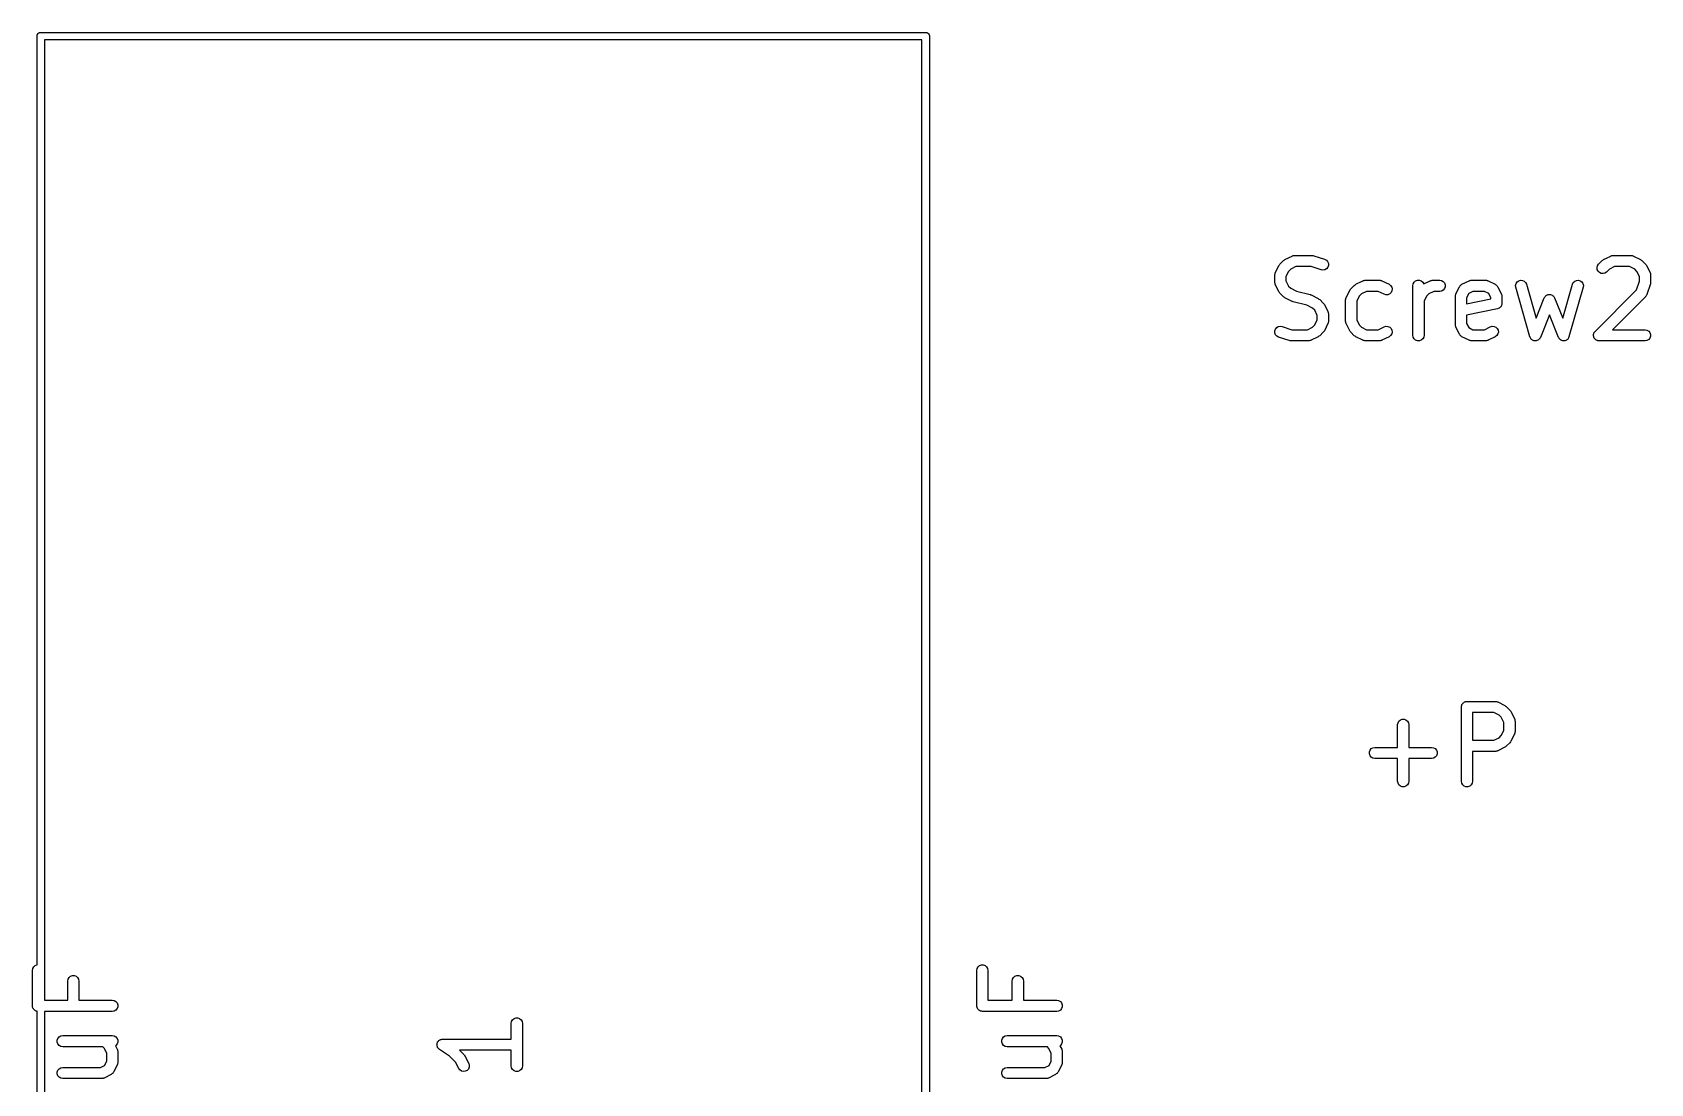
# Model space of a CAD drawing. Extents: x 49 to 243, y -147 to -41.
# Drawn here: x 221.27 to 243.03, y -90.49 to -76.35 of the extents above; entities that cross this region are included whole.
import ezdxf

# ---------------------------------------------------------------- set-up
doc = ezdxf.new("R2010")
doc.units = 0
doc.header["$MEASUREMENT"] = 0
doc.layers.add('BLACK', color=7, linetype='CONTINUOUS')

msp = doc.modelspace()

# ---------------------------------------------------------------- linework, layer by layer
at = {"layer": 'BLACK', "linetype": 'CONTINUOUS'}
for p, q in [((221.332, -76.3806), (221.335, -76.3768)), ((221.332, -76.385), (221.332, -76.3806)), ((221.335, -76.3768), (221.336, -76.3726)), ((221.336, -76.3726), (221.339, -76.3692)), ((221.339, -76.3692), (221.341, -76.3654)), ((221.341, -76.3654), (221.345, -76.3625)), ((221.345, -76.3625), (221.347, -76.3591)), ((221.347, -76.3591), (221.351, -76.3569)), ((221.351, -76.3569), (221.355, -76.354)), ((221.355, -76.354), (221.359, -76.3525)), ((221.359, -76.3525), (221.363, -76.3503)), ((221.363, -76.3503), (221.367, -76.3495)), ((221.367, -76.3495), (221.371, -76.348)), ((221.371, -76.348), (233.289, -76.348)), ((233.289, -76.348), (233.293, -76.3495)), ((233.293, -76.3495), (233.297, -76.3503)), ((233.297, -76.3503), (233.301, -76.3525)), ((233.301, -76.3525), (233.305, -76.354)), ((233.305, -76.354), (233.309, -76.3569)), ((233.309, -76.3569), (233.313, -76.3591)), ((233.313, -76.3591), (233.315, -76.3625)), ((233.315, -76.3625), (233.319, -76.3654)), ((233.319, -76.3654), (233.321, -76.3692)), ((233.321, -76.3692), (233.324, -76.3726)), ((233.324, -76.3726), (233.325, -76.3768)), ((233.325, -76.3768), (233.328, -76.3806)), ((233.328, -76.3806), (233.328, -76.385)), ((221.33, -76.3892), (221.332, -76.385)), ((221.33, -88.8956), (221.33, -76.3892)), ((221.43, -76.448), (221.43, -89.3706)), ((233.23, -76.448), (221.43, -76.448)), ((233.23, -105.348), (233.23, -76.448)), ((233.328, -76.385), (233.33, -76.3892)), ((233.33, -76.3892), (233.33, -105.407)), ((238.044, -79.4666), (238.092, -79.419)), ((238.092, -79.419), (238.102, -79.4121)), ((238.102, -79.4121), (238.111, -79.4049)), ((238.111, -79.4049), (238.207, -79.3573)), ((238.207, -79.3573), (238.211, -79.3561)), ((238.211, -79.3561), (238.214, -79.3539)), ((238.214, -79.3539), (238.223, -79.3524)), ((238.223, -79.3524), (238.232, -79.3499)), ((238.232, -79.3499), (238.236, -79.3501)), ((238.236, -79.3501), (238.24, -79.3494)), ((238.24, -79.3494), (238.478, -79.3494)), ((238.478, -79.3494), (238.49, -79.3515)), ((238.49, -79.3515), (238.502, -79.3532)), ((238.502, -79.3532), (238.645, -79.4008)), ((238.645, -79.4008), (238.668, -79.4133)), ((238.668, -79.4133), (238.685, -79.4327)), ((242.33, -79.4666), (242.378, -79.419)), ((242.378, -79.419), (242.387, -79.4121)), ((242.387, -79.4121), (242.397, -79.4049)), ((242.397, -79.4049), (242.492, -79.3573)), ((242.492, -79.3573), (242.496, -79.3561)), ((242.496, -79.3561), (242.5, -79.3539)), ((242.5, -79.3539), (242.509, -79.3524)), ((242.509, -79.3524), (242.517, -79.3499)), ((242.517, -79.3499), (242.522, -79.3501)), ((242.522, -79.3501), (242.526, -79.3494)), ((242.526, -79.3494), (242.764, -79.3494)), ((242.764, -79.3494), (242.768, -79.3501)), ((242.768, -79.3501), (242.772, -79.3499)), ((242.772, -79.3499), (242.781, -79.3524)), ((242.781, -79.3524), (242.79, -79.3539)), ((242.79, -79.3539), (242.793, -79.3561)), ((242.793, -79.3561), (242.797, -79.3573)), ((242.797, -79.3573), (242.893, -79.4049)), ((242.893, -79.4049), (242.902, -79.4121)), ((242.902, -79.4121), (242.912, -79.419)), ((242.912, -79.419), (242.96, -79.4666)), ((237.975, -79.6063), (237.978, -79.5979)), ((237.975, -79.6106), (237.975, -79.6063)), ((237.975, -79.6149), (237.975, -79.6106)), ((237.975, -79.7101), (237.975, -79.6149)), ((237.978, -79.5979), (237.979, -79.5892)), ((237.979, -79.5892), (237.981, -79.5855)), ((237.981, -79.5855), (237.983, -79.5813)), ((237.983, -79.5813), (238.03, -79.4861)), ((238.03, -79.4861), (238.037, -79.4764)), ((238.037, -79.4764), (238.044, -79.4666)), ((238.159, -79.564), (238.125, -79.6326)), ((238.125, -79.6326), (238.125, -79.6924)), ((238.189, -79.5336), (238.159, -79.564)), ((238.258, -79.4994), (238.189, -79.5336)), ((238.466, -79.4994), (238.258, -79.4994)), ((238.597, -79.5432), (238.466, -79.4994)), ((238.623, -79.547), (238.597, -79.5432)), ((238.649, -79.5417), (238.623, -79.547)), ((238.671, -79.5281), (238.649, -79.5417)), ((238.687, -79.5077), (238.671, -79.5281)), ((238.685, -79.4327), (238.695, -79.457)), ((238.695, -79.483), (238.687, -79.5077)), ((238.695, -79.457), (238.695, -79.483)), ((242.308, -79.5131), (242.315, -79.4879)), ((242.311, -79.539), (242.308, -79.5131)), ((242.322, -79.5626), (242.311, -79.539)), ((242.315, -79.4879), (242.33, -79.4666)), ((242.34, -79.5811), (242.322, -79.5626)), ((242.364, -79.5921), (242.34, -79.5811)), ((242.389, -79.5943), (242.364, -79.5921)), ((242.415, -79.5876), (242.389, -79.5943)), ((242.436, -79.5727), (242.415, -79.5876)), ((242.475, -79.5336), (242.436, -79.5727)), ((242.544, -79.4994), (242.475, -79.5336)), ((242.746, -79.4994), (242.544, -79.4994)), ((242.815, -79.5336), (242.746, -79.4994)), ((242.845, -79.564), (242.815, -79.5336)), ((242.879, -79.6326), (242.845, -79.564)), ((242.879, -79.6979), (242.879, -79.6326)), ((242.96, -79.4666), (242.967, -79.4764)), ((242.967, -79.4764), (242.974, -79.4861)), ((242.974, -79.4861), (243.021, -79.5813)), ((243.021, -79.5813), (243.023, -79.5855)), ((243.023, -79.5855), (243.025, -79.5892)), ((243.025, -79.5892), (243.026, -79.5979)), ((243.026, -79.5979), (243.029, -79.6063)), ((243.029, -79.6063), (243.029, -79.6106)), ((243.029, -79.6106), (243.029, -79.6149)), ((243.029, -79.6149), (243.029, -79.7101)), ((237.975, -79.7144), (237.975, -79.7101)), ((237.975, -79.7187), (237.975, -79.7144)), ((237.978, -79.7271), (237.975, -79.7187)), ((237.979, -79.7357), (237.978, -79.7271)), ((237.981, -79.7395), (237.979, -79.7357)), ((237.983, -79.7436), (237.981, -79.7395)), ((238.03, -79.8389), (237.983, -79.7436)), ((238.037, -79.8485), (238.03, -79.8389)), ((238.044, -79.8584), (238.037, -79.8485)), ((238.092, -79.906), (238.044, -79.8584)), ((238.125, -79.6924), (238.159, -79.7609)), ((238.159, -79.7609), (238.189, -79.7913)), ((238.189, -79.7913), (238.266, -79.8298)), ((238.266, -79.8298), (238.449, -79.8754)), ((238.935, -79.9146), (238.983, -79.8194)), ((238.983, -79.8194), (238.99, -79.8098)), ((238.99, -79.8098), (238.997, -79.7999)), ((238.997, -79.7999), (239.044, -79.7523)), ((239.044, -79.7523), (239.054, -79.7454)), ((239.054, -79.7454), (239.064, -79.7383)), ((239.064, -79.7383), (239.159, -79.6906)), ((239.21, -79.8327), (239.142, -79.867)), ((239.159, -79.6906), (239.163, -79.6894)), ((239.163, -79.6894), (239.167, -79.6872)), ((239.167, -79.6872), (239.175, -79.6857)), ((239.175, -79.6857), (239.184, -79.6832)), ((239.184, -79.6832), (239.188, -79.6835)), ((239.188, -79.6835), (239.192, -79.6827)), ((239.192, -79.6827), (239.383, -79.6827)), ((239.365, -79.8327), (239.21, -79.8327)), ((239.445, -79.8724), (239.365, -79.8327)), ((239.383, -79.6827), (239.387, -79.6835)), ((239.387, -79.6835), (239.392, -79.6832)), ((239.392, -79.6832), (239.4, -79.6857)), ((239.4, -79.6857), (239.409, -79.6872)), ((239.409, -79.6872), (239.412, -79.6894)), ((239.412, -79.6894), (239.416, -79.6906)), ((239.416, -79.6906), (239.512, -79.7383)), ((239.512, -79.7383), (239.533, -79.7538)), ((239.538, -79.85), (239.52, -79.8679)), ((239.533, -79.7538), (239.547, -79.7755)), ((239.55, -79.8267), (239.538, -79.85)), ((239.547, -79.7755), (239.553, -79.8008)), ((239.553, -79.8008), (239.55, -79.8267)), ((239.832, -79.7577), (239.836, -79.7321)), ((239.832, -80.4244), (239.832, -79.7577)), ((239.836, -79.7321), (239.849, -79.7095)), ((239.849, -79.7095), (239.869, -79.6928)), ((239.869, -79.6928), (239.894, -79.6839)), ((239.894, -79.6839), (239.92, -79.6839)), ((239.92, -79.6839), (239.944, -79.6928)), ((239.944, -79.6928), (239.964, -79.7095)), ((239.964, -79.7095), (239.977, -79.7321)), ((239.977, -79.7321), (239.978, -79.7337)), ((239.978, -79.7337), (240.064, -79.6906)), ((240.115, -79.8327), (240.046, -79.867)), ((240.064, -79.6906), (240.068, -79.6894)), ((240.068, -79.6894), (240.072, -79.6872)), ((240.072, -79.6872), (240.08, -79.6857)), ((240.08, -79.6857), (240.089, -79.6832)), ((240.089, -79.6832), (240.093, -79.6835)), ((240.093, -79.6835), (240.097, -79.6827)), ((240.097, -79.6827), (240.192, -79.6827)), ((240.192, -79.8327), (240.115, -79.8327)), ((240.192, -79.6827), (240.218, -79.6872)), ((240.218, -79.8282), (240.192, -79.8327)), ((240.218, -79.6872), (240.241, -79.7003)), ((240.241, -79.8152), (240.218, -79.8282)), ((240.241, -79.7003), (240.257, -79.7202)), ((240.257, -79.7952), (240.241, -79.8152)), ((240.257, -79.7202), (240.266, -79.7447)), ((240.266, -79.7707), (240.257, -79.7952)), ((240.266, -79.7447), (240.266, -79.7707)), ((240.411, -79.867), (240.459, -79.7718)), ((240.459, -79.7718), (240.465, -79.763)), ((240.465, -79.763), (240.471, -79.7538)), ((240.471, -79.7538), (240.473, -79.7525)), ((240.473, -79.7525), (240.474, -79.7509)), ((240.474, -79.7509), (240.483, -79.7448)), ((240.483, -79.7448), (240.492, -79.7383)), ((240.492, -79.7383), (240.588, -79.6906)), ((240.582, -79.8612), (240.553, -79.9183)), ((240.639, -79.8327), (240.582, -79.8612)), ((240.588, -79.6906), (240.592, -79.6894)), ((240.592, -79.6894), (240.595, -79.6872)), ((240.595, -79.6872), (240.604, -79.6857)), ((240.604, -79.6857), (240.612, -79.6832)), ((240.612, -79.6832), (240.617, -79.6835)), ((240.617, -79.6835), (240.621, -79.6827)), ((240.621, -79.6827), (240.812, -79.6827)), ((240.794, -79.8327), (240.639, -79.8327)), ((240.851, -79.8612), (240.794, -79.8327)), ((240.812, -79.6827), (240.816, -79.6835)), ((240.816, -79.6835), (240.82, -79.6832)), ((240.82, -79.6832), (240.829, -79.6857)), ((240.829, -79.6857), (240.837, -79.6872)), ((240.837, -79.6872), (240.841, -79.6894)), ((240.841, -79.6894), (240.845, -79.6906)), ((240.845, -79.6906), (240.94, -79.7383)), ((240.879, -79.9183), (240.851, -79.8612)), ((240.94, -79.7383), (240.949, -79.7448)), ((240.949, -79.7448), (240.958, -79.7509)), ((240.958, -79.7509), (240.96, -79.7525)), ((240.96, -79.7525), (240.961, -79.7538)), ((240.961, -79.7538), (240.967, -79.763)), ((240.967, -79.763), (240.974, -79.7718)), ((240.974, -79.7718), (241.021, -79.867)), ((241.213, -79.7524), (241.219, -79.7271)), ((241.216, -79.7783), (241.213, -79.7524)), ((241.406, -80.445), (241.216, -79.7783)), ((241.219, -79.7271), (241.234, -79.7056)), ((241.234, -79.7056), (241.255, -79.6903)), ((241.255, -79.6903), (241.28, -79.6831)), ((241.28, -79.6831), (241.306, -79.685)), ((241.306, -79.685), (241.33, -79.6956)), ((241.33, -79.6956), (241.348, -79.7137)), ((241.348, -79.7137), (241.36, -79.7371)), ((241.36, -79.7371), (241.49, -80.1928)), ((241.847, -80.1928), (241.978, -79.7371)), ((242.122, -79.7783), (241.931, -80.445)), ((241.978, -79.7371), (241.989, -79.7137)), ((241.989, -79.7137), (242.008, -79.6956)), ((242.008, -79.6956), (242.031, -79.685)), ((242.031, -79.685), (242.057, -79.6831)), ((242.057, -79.6831), (242.082, -79.6903)), ((242.082, -79.6903), (242.104, -79.7056)), ((242.104, -79.7056), (242.118, -79.7271)), ((242.118, -79.7271), (242.124, -79.7524)), ((242.124, -79.7524), (242.122, -79.7783)), ((242.282, -80.3713), (242.841, -79.8124)), ((242.841, -79.8124), (242.879, -79.6979)), ((243.026, -79.7338), (242.978, -79.8767)), ((243.027, -79.7219), (243.026, -79.7338)), ((243.029, -79.7101), (243.027, -79.7219)), ((238.102, -79.9129), (238.092, -79.906)), ((238.111, -79.92), (238.102, -79.9129)), ((238.207, -79.9677), (238.111, -79.92)), ((238.214, -79.97), (238.207, -79.9677)), ((238.222, -79.9733), (238.214, -79.97)), ((238.404, -80.019), (238.222, -79.9733)), ((238.481, -80.0574), (238.404, -80.019)), ((238.449, -79.8754), (238.456, -79.8788)), ((238.456, -79.8788), (238.464, -79.8811)), ((238.464, -79.8811), (238.559, -79.9287)), ((238.512, -80.0879), (238.481, -80.0574)), ((238.559, -79.9287), (238.569, -79.9359)), ((238.569, -79.9359), (238.579, -79.9428)), ((238.579, -79.9428), (238.626, -79.9904)), ((238.626, -79.9904), (238.633, -80.0002)), ((238.633, -80.0002), (238.641, -80.0099)), ((238.641, -80.0099), (238.688, -80.1051)), ((238.927, -79.9396), (238.93, -79.9312)), ((238.928, -79.9439), (238.927, -79.9396)), ((238.927, -79.9482), (238.928, -79.9439)), ((238.927, -80.2339), (238.927, -79.9482)), ((238.93, -79.9312), (238.932, -79.9225)), ((238.932, -79.9225), (238.934, -79.9188)), ((238.934, -79.9188), (238.935, -79.9146)), ((239.111, -79.8974), (239.077, -79.9659)), ((239.077, -79.9659), (239.077, -80.2162)), ((239.142, -79.867), (239.111, -79.8974)), ((239.47, -79.8798), (239.445, -79.8724)), ((239.496, -79.8783), (239.47, -79.8798)), ((239.52, -79.8679), (239.496, -79.8783)), ((240.016, -79.8974), (239.982, -79.9659)), ((239.982, -79.9659), (239.982, -80.4244)), ((240.046, -79.867), (240.016, -79.8974)), ((240.403, -79.9006), (240.404, -79.8963)), ((240.403, -80.2815), (240.403, -79.9006)), ((240.404, -79.892), (240.406, -79.8836)), ((240.404, -79.8963), (240.404, -79.892)), ((240.406, -79.8836), (240.408, -79.8749)), ((240.408, -79.8749), (240.41, -79.8712)), ((240.41, -79.8712), (240.411, -79.867)), ((240.553, -79.9183), (240.553, -79.9996)), ((240.553, -79.9996), (240.879, -79.9343)), ((240.969, -80.0694), (240.553, -80.1525)), ((240.879, -79.9343), (240.879, -79.9183)), ((240.98, -80.0649), (240.969, -80.0694)), ((240.992, -80.0608), (240.98, -80.0649)), ((240.993, -80.0602), (240.992, -80.0608)), ((241.003, -80.0518), (240.993, -80.0599)), ((240.993, -80.0599), (240.993, -80.0602)), ((241.012, -80.044), (241.003, -80.0518)), ((241.013, -80.0427), (241.012, -80.0433)), ((241.012, -80.0433), (241.012, -80.044)), ((241.019, -80.032), (241.013, -80.0427)), ((241.025, -80.0215), (241.019, -80.032)), ((241.021, -79.867), (241.023, -79.8712)), ((241.023, -79.8712), (241.025, -79.8749)), ((241.025, -79.8749), (241.026, -79.8836)), ((241.027, -80.0078), (241.025, -80.0198)), ((241.025, -80.0198), (241.025, -80.0206)), ((241.025, -80.0206), (241.025, -80.0215)), ((241.026, -79.8836), (241.029, -79.892)), ((241.029, -79.9958), (241.027, -80.0078)), ((241.029, -79.892), (241.029, -79.8963)), ((241.029, -79.8963), (241.029, -79.9006)), ((241.029, -79.9006), (241.029, -79.9958)), ((241.49, -80.1928), (241.599, -79.9203)), ((241.599, -79.9203), (241.605, -79.9112)), ((241.605, -79.9112), (241.61, -79.9018)), ((241.61, -79.9018), (241.612, -79.9002)), ((241.612, -79.9002), (241.613, -79.8982)), ((241.613, -79.8982), (241.621, -79.8916)), ((241.621, -79.8916), (241.629, -79.8844)), ((241.629, -79.8844), (241.631, -79.8836)), ((241.631, -79.8836), (241.633, -79.8821)), ((241.633, -79.8821), (241.643, -79.8788)), ((241.643, -79.8788), (241.653, -79.8748)), ((241.653, -79.8748), (241.656, -79.8747)), ((241.656, -79.8747), (241.658, -79.874)), ((241.658, -79.874), (241.669, -79.8743)), ((241.669, -79.8743), (241.679, -79.874)), ((241.679, -79.874), (241.682, -79.8747)), ((241.682, -79.8747), (241.684, -79.8748)), ((241.684, -79.8748), (241.694, -79.8788)), ((241.694, -79.8788), (241.704, -79.8821)), ((241.704, -79.8821), (241.706, -79.8836)), ((241.706, -79.8836), (241.708, -79.8844)), ((241.708, -79.8844), (241.716, -79.8916)), ((241.716, -79.8916), (241.725, -79.8982)), ((241.725, -79.8982), (241.726, -79.9002)), ((241.726, -79.9002), (241.728, -79.9018)), ((241.728, -79.9018), (241.733, -79.9112)), ((241.733, -79.9112), (241.738, -79.9203)), ((241.738, -79.9203), (241.847, -80.1928)), ((242.96, -79.906), (242.516, -80.3494)), ((242.962, -79.9024), (242.96, -79.906)), ((242.966, -79.8996), (242.962, -79.9024)), ((242.97, -79.8918), (242.966, -79.8996)), ((242.975, -79.8846), (242.97, -79.8918)), ((242.976, -79.8805), (242.975, -79.8846)), ((242.978, -79.8767), (242.976, -79.8805)), ((238.481, -80.3151), (238.512, -80.2847)), ((238.546, -80.1564), (238.512, -80.0879)), ((238.512, -80.2847), (238.546, -80.2162)), ((238.546, -80.2162), (238.546, -80.1564)), ((238.688, -80.2674), (238.641, -80.3627)), ((238.688, -80.1051), (238.689, -80.1093)), ((238.689, -80.2633), (238.688, -80.2674)), ((238.689, -80.1093), (238.692, -80.113)), ((238.692, -80.2596), (238.689, -80.2633)), ((238.692, -80.113), (238.693, -80.1217)), ((238.693, -80.2509), (238.692, -80.2596)), ((238.693, -80.1217), (238.696, -80.1301)), ((238.696, -80.2425), (238.693, -80.2509)), ((238.696, -80.1301), (238.695, -80.1344)), ((238.695, -80.1344), (238.696, -80.1387)), ((238.696, -80.2339), (238.695, -80.2382)), ((238.695, -80.2382), (238.696, -80.2425)), ((238.696, -80.1387), (238.696, -80.2339)), ((238.928, -80.2382), (238.927, -80.2339)), ((238.927, -80.2425), (238.928, -80.2382)), ((238.93, -80.2509), (238.927, -80.2425)), ((238.932, -80.2596), (238.93, -80.2509)), ((238.934, -80.2633), (238.932, -80.2596)), ((238.935, -80.2674), (238.934, -80.2633)), ((238.983, -80.3627), (238.935, -80.2674)), ((239.077, -80.2162), (239.111, -80.2847)), ((239.111, -80.2847), (239.142, -80.3151)), ((240.404, -80.2858), (240.403, -80.2815)), ((240.404, -80.2901), (240.404, -80.2858)), ((240.406, -80.2985), (240.404, -80.2901)), ((240.408, -80.3072), (240.406, -80.2985)), ((240.553, -80.1525), (240.553, -80.2638)), ((240.553, -80.2638), (240.582, -80.3209)), ((241.669, -80.1501), (241.548, -80.4522)), ((241.79, -80.4522), (241.669, -80.1501)), ((237.975, -80.3658), (237.984, -80.341)), ((237.976, -80.3918), (237.975, -80.3658)), ((237.986, -80.416), (237.976, -80.3918)), ((237.984, -80.341), (238, -80.3206)), ((238.003, -80.4355), (237.986, -80.416)), ((238, -80.3206), (238.022, -80.307)), ((238.026, -80.4479), (238.003, -80.4355)), ((238.022, -80.307), (238.048, -80.3018)), ((238.169, -80.4955), (238.026, -80.4479)), ((238.048, -80.3018), (238.073, -80.3056)), ((238.073, -80.3056), (238.205, -80.3494)), ((238.181, -80.4973), (238.169, -80.4955)), ((238.192, -80.4994), (238.181, -80.4973)), ((238.431, -80.4994), (238.192, -80.4994)), ((238.205, -80.3494), (238.413, -80.3494)), ((238.413, -80.3494), (238.481, -80.3151)), ((238.435, -80.4986), (238.431, -80.4994)), ((238.439, -80.4989), (238.435, -80.4986)), ((238.448, -80.4964), (238.439, -80.4989)), ((238.456, -80.4949), (238.448, -80.4964)), ((238.46, -80.4927), (238.456, -80.4949)), ((238.464, -80.4915), (238.46, -80.4927)), ((238.559, -80.4438), (238.464, -80.4915)), ((238.569, -80.4367), (238.559, -80.4438)), ((238.579, -80.4298), (238.569, -80.4367)), ((238.626, -80.3822), (238.579, -80.4298)), ((238.633, -80.3723), (238.626, -80.3822)), ((238.641, -80.3627), (238.633, -80.3723)), ((238.99, -80.3723), (238.983, -80.3627)), ((238.997, -80.3822), (238.99, -80.3723)), ((239.044, -80.4298), (238.997, -80.3822)), ((239.054, -80.4367), (239.044, -80.4298)), ((239.064, -80.4438), (239.054, -80.4367)), ((239.159, -80.4915), (239.064, -80.4438)), ((239.142, -80.3151), (239.21, -80.3494)), ((239.163, -80.4927), (239.159, -80.4915)), ((239.167, -80.4949), (239.163, -80.4927)), ((239.175, -80.4964), (239.167, -80.4949)), ((239.184, -80.4989), (239.175, -80.4964)), ((239.188, -80.4986), (239.184, -80.4989)), ((239.192, -80.4994), (239.188, -80.4986)), ((239.383, -80.4994), (239.192, -80.4994)), ((239.21, -80.3494), (239.365, -80.3494)), ((239.365, -80.3494), (239.445, -80.3097)), ((239.387, -80.4986), (239.383, -80.4994)), ((239.392, -80.4989), (239.387, -80.4986)), ((239.4, -80.4964), (239.392, -80.4989)), ((239.409, -80.4949), (239.4, -80.4964)), ((239.412, -80.4927), (239.409, -80.4949)), ((239.416, -80.4915), (239.412, -80.4927)), ((239.512, -80.4438), (239.416, -80.4915)), ((239.445, -80.3097), (239.47, -80.3023)), ((239.47, -80.3023), (239.496, -80.3038)), ((239.496, -80.3038), (239.52, -80.3142)), ((239.533, -80.4283), (239.512, -80.4438)), ((239.52, -80.3142), (239.538, -80.3321)), ((239.547, -80.4066), (239.533, -80.4283)), ((239.538, -80.3321), (239.55, -80.3554)), ((239.553, -80.3813), (239.547, -80.4066)), ((239.55, -80.3554), (239.553, -80.3813)), ((239.836, -80.45), (239.832, -80.4244)), ((239.849, -80.4726), (239.836, -80.45)), ((239.869, -80.4893), (239.849, -80.4726)), ((239.894, -80.4982), (239.869, -80.4893)), ((239.92, -80.4982), (239.894, -80.4982)), ((239.944, -80.4893), (239.92, -80.4982)), ((239.964, -80.4726), (239.944, -80.4893)), ((239.977, -80.45), (239.964, -80.4726)), ((239.982, -80.4244), (239.977, -80.45)), ((240.41, -80.3109), (240.408, -80.3072)), ((240.411, -80.3151), (240.41, -80.3109)), ((240.459, -80.4103), (240.411, -80.3151)), ((240.465, -80.4191), (240.459, -80.4103)), ((240.471, -80.4283), (240.465, -80.4191)), ((240.473, -80.4296), (240.471, -80.4283)), ((240.474, -80.4312), (240.473, -80.4296)), ((240.483, -80.4373), (240.474, -80.4312)), ((240.492, -80.4438), (240.483, -80.4373)), ((240.588, -80.4915), (240.492, -80.4438)), ((240.582, -80.3209), (240.639, -80.3494)), ((240.592, -80.4927), (240.588, -80.4915)), ((240.595, -80.4949), (240.592, -80.4927)), ((240.604, -80.4964), (240.595, -80.4949)), ((240.612, -80.4989), (240.604, -80.4964)), ((240.617, -80.4986), (240.612, -80.4989)), ((240.621, -80.4994), (240.617, -80.4986)), ((240.812, -80.4994), (240.621, -80.4994)), ((240.639, -80.3494), (240.794, -80.3494)), ((240.794, -80.3494), (240.873, -80.3097)), ((240.816, -80.4986), (240.812, -80.4994)), ((240.82, -80.4989), (240.816, -80.4986)), ((240.829, -80.4964), (240.82, -80.4989)), ((240.837, -80.4949), (240.829, -80.4964)), ((240.841, -80.4927), (240.837, -80.4949)), ((240.845, -80.4915), (240.841, -80.4927)), ((240.94, -80.4438), (240.845, -80.4915)), ((240.873, -80.3097), (240.898, -80.3023)), ((240.898, -80.3023), (240.924, -80.3038)), ((240.924, -80.3038), (240.948, -80.3142)), ((240.961, -80.4283), (240.94, -80.4438)), ((240.948, -80.3142), (240.967, -80.3321)), ((240.976, -80.4066), (240.961, -80.4283)), ((240.967, -80.3321), (240.979, -80.3554)), ((240.982, -80.3813), (240.976, -80.4066)), ((240.979, -80.3554), (240.982, -80.3813)), ((241.407, -80.4463), (241.406, -80.445)), ((241.407, -80.4478), (241.407, -80.4463)), ((241.412, -80.458), (241.407, -80.4478)), ((241.417, -80.4684), (241.412, -80.458)), ((241.419, -80.4694), (241.417, -80.4684)), ((241.419, -80.4708), (241.419, -80.4694)), ((241.428, -80.4785), (241.419, -80.4708)), ((241.436, -80.4865), (241.428, -80.4785)), ((241.438, -80.4871), (241.436, -80.4865)), ((241.439, -80.4881), (241.438, -80.4871)), ((241.449, -80.4924), (241.439, -80.4881)), ((241.46, -80.4971), (241.449, -80.4924)), ((241.461, -80.4972), (241.46, -80.4971)), ((241.463, -80.4978), (241.461, -80.4972)), ((241.474, -80.4982), (241.463, -80.4978)), ((241.486, -80.499), (241.474, -80.4982)), ((241.487, -80.4986), (241.486, -80.499)), ((241.489, -80.4986), (241.487, -80.4986)), ((241.5, -80.495), (241.489, -80.4986)), ((241.511, -80.4918), (241.5, -80.495)), ((241.512, -80.4909), (241.511, -80.4918)), ((241.514, -80.4905), (241.512, -80.4909)), ((241.523, -80.4833), (241.514, -80.4905)), ((241.532, -80.4765), (241.523, -80.4833)), ((241.533, -80.4753), (241.532, -80.4765)), ((241.534, -80.4744), (241.533, -80.4753)), ((241.54, -80.4645), (241.534, -80.4744)), ((241.547, -80.4549), (241.54, -80.4645)), ((241.548, -80.4522), (241.547, -80.4535)), ((241.547, -80.4535), (241.547, -80.4549)), ((241.79, -80.4535), (241.79, -80.4522)), ((241.791, -80.4549), (241.79, -80.4535)), ((241.797, -80.4645), (241.791, -80.4549)), ((241.803, -80.4744), (241.797, -80.4645)), ((241.804, -80.4753), (241.803, -80.4744)), ((241.805, -80.4765), (241.804, -80.4753)), ((241.815, -80.4833), (241.805, -80.4765)), ((241.824, -80.4905), (241.815, -80.4833)), ((241.825, -80.4909), (241.824, -80.4905)), ((241.826, -80.4918), (241.825, -80.4909)), ((241.837, -80.495), (241.826, -80.4918)), ((241.848, -80.4986), (241.837, -80.495)), ((241.85, -80.4986), (241.848, -80.4986)), ((241.851, -80.499), (241.85, -80.4986)), ((241.863, -80.4982), (241.851, -80.499)), ((241.874, -80.4978), (241.863, -80.4982)), ((241.876, -80.4972), (241.874, -80.4978)), ((241.877, -80.4971), (241.876, -80.4972)), ((241.888, -80.4924), (241.877, -80.4971)), ((241.899, -80.4881), (241.888, -80.4924)), ((241.9, -80.4871), (241.899, -80.4881)), ((241.901, -80.4865), (241.9, -80.4871)), ((241.909, -80.4785), (241.901, -80.4865)), ((241.918, -80.4708), (241.909, -80.4785)), ((241.919, -80.4694), (241.918, -80.4708)), ((241.92, -80.4684), (241.919, -80.4694)), ((241.925, -80.458), (241.92, -80.4684)), ((241.93, -80.4478), (241.925, -80.458)), ((241.931, -80.4463), (241.93, -80.4478)), ((241.931, -80.445), (241.931, -80.4463)), ((242.261, -80.4114), (242.265, -80.4021)), ((242.261, -80.4147), (242.261, -80.4114)), ((242.261, -80.4178), (242.261, -80.4147)), ((242.261, -80.4276), (242.261, -80.4178)), ((242.261, -80.4374), (242.261, -80.4276)), ((242.263, -80.4405), (242.261, -80.4374)), ((242.263, -80.4438), (242.263, -80.4405)), ((242.267, -80.4527), (242.263, -80.4438)), ((242.265, -80.4021), (242.267, -80.3927)), ((242.267, -80.3927), (242.269, -80.39)), ((242.27, -80.4619), (242.267, -80.4527)), ((242.269, -80.39), (242.27, -80.3869)), ((242.27, -80.3869), (242.277, -80.3794)), ((242.273, -80.4644), (242.27, -80.4619)), ((242.274, -80.4674), (242.273, -80.4644)), ((242.281, -80.4743), (242.274, -80.4674)), ((242.277, -80.3794), (242.282, -80.3713)), ((242.287, -80.4818), (242.281, -80.4743)), ((242.29, -80.4835), (242.287, -80.4818)), ((242.292, -80.4858), (242.29, -80.4835)), ((242.301, -80.49), (242.292, -80.4858)), ((242.31, -80.4949), (242.301, -80.49)), ((242.313, -80.4954), (242.31, -80.4949)), ((242.316, -80.4968), (242.313, -80.4954)), ((242.326, -80.4977), (242.316, -80.4968)), ((242.335, -80.4994), (242.326, -80.4977)), ((242.954, -80.4994), (242.335, -80.4994)), ((242.516, -80.3494), (242.954, -80.3494)), ((242.954, -80.3494), (242.98, -80.3539)), ((242.98, -80.4949), (242.954, -80.4994)), ((242.98, -80.3539), (243.003, -80.3669)), ((243.003, -80.4818), (242.98, -80.4949)), ((243.003, -80.3669), (243.019, -80.3869)), ((243.019, -80.4619), (243.003, -80.4818)), ((243.019, -80.3869), (243.028, -80.4114)), ((243.028, -80.4374), (243.019, -80.4619)), ((243.028, -80.4114), (243.028, -80.4374)), ((240.484, -85.4244), (240.485, -85.4179)), ((240.484, -86.4244), (240.484, -85.4244)), ((240.485, -85.4114), (240.488, -85.4052)), ((240.485, -85.4179), (240.485, -85.4114)), ((240.488, -85.4052), (240.489, -85.3987)), ((240.489, -85.3987), (240.492, -85.393)), ((240.492, -85.393), (240.494, -85.3869)), ((240.494, -85.3869), (240.498, -85.3819)), ((240.498, -85.3819), (240.502, -85.3762)), ((240.502, -85.3762), (240.507, -85.372)), ((240.507, -85.372), (240.511, -85.3669)), ((240.511, -85.3669), (240.517, -85.3636)), ((240.517, -85.3636), (240.522, -85.3594)), ((240.522, -85.3594), (240.528, -85.3572)), ((240.528, -85.3572), (240.533, -85.3539)), ((240.533, -85.3539), (240.54, -85.3528)), ((240.54, -85.3528), (240.546, -85.3505)), ((240.546, -85.3505), (240.553, -85.3505)), ((240.553, -85.3505), (240.559, -85.3494)), ((240.559, -85.3494), (240.94, -85.3494)), ((240.634, -85.4994), (240.634, -85.8732)), ((240.922, -85.4994), (240.634, -85.4994)), ((240.991, -85.5336), (240.922, -85.4994)), ((240.94, -85.3494), (240.944, -85.3501)), ((240.944, -85.3501), (240.949, -85.3499)), ((240.949, -85.3499), (240.957, -85.3524)), ((240.957, -85.3524), (240.966, -85.3539)), ((240.966, -85.3539), (240.969, -85.3561)), ((240.969, -85.3561), (240.974, -85.3573)), ((240.974, -85.3573), (241.069, -85.4049)), ((241.069, -85.4049), (241.079, -85.4121)), ((241.079, -85.4121), (241.088, -85.419)), ((241.088, -85.419), (241.136, -85.4666)), ((241.136, -85.4666), (241.143, -85.4764)), ((241.143, -85.4764), (241.15, -85.4861)), ((241.15, -85.4861), (241.198, -85.5813)), ((239.627, -85.6625), (239.632, -85.6368)), ((239.627, -85.9684), (239.627, -85.6625)), ((239.632, -85.6368), (239.645, -85.6143)), ((239.645, -85.6143), (239.664, -85.5975)), ((239.664, -85.5975), (239.689, -85.5886)), ((239.689, -85.5886), (239.715, -85.5886)), ((239.715, -85.5886), (239.739, -85.5975)), ((239.739, -85.5975), (239.759, -85.6143)), ((239.759, -85.6143), (239.772, -85.6368)), ((239.772, -85.6368), (239.777, -85.6625)), ((239.777, -85.6625), (239.777, -85.9684)), ((241.021, -85.564), (240.991, -85.5336)), ((241.056, -85.6326), (241.021, -85.564)), ((241.021, -85.8085), (241.056, -85.74)), ((241.056, -85.74), (241.056, -85.6326)), ((241.198, -85.5813), (241.199, -85.5855)), ((241.199, -85.5855), (241.201, -85.5892)), ((241.201, -85.5892), (241.203, -85.5979)), ((241.203, -85.5979), (241.205, -85.6063)), ((241.205, -85.6063), (241.205, -85.6106)), ((241.205, -85.6106), (241.206, -85.6149)), ((241.206, -85.6149), (241.206, -85.7577)), ((240.634, -85.8732), (240.922, -85.8732)), ((240.922, -85.8732), (240.991, -85.8389)), ((240.991, -85.8389), (241.021, -85.8085)), ((241.088, -85.9536), (241.079, -85.9605)), ((241.136, -85.906), (241.088, -85.9536)), ((241.143, -85.8962), (241.136, -85.906)), ((241.15, -85.8865), (241.143, -85.8962)), ((241.198, -85.7913), (241.15, -85.8865)), ((241.199, -85.7871), (241.198, -85.7913)), ((241.201, -85.7834), (241.199, -85.7871)), ((241.203, -85.7747), (241.201, -85.7834)), ((241.205, -85.7663), (241.203, -85.7747)), ((241.206, -85.7577), (241.205, -85.762)), ((241.205, -85.762), (241.205, -85.7663)), ((239.247, -86.0304), (239.256, -86.0059)), ((239.247, -86.0565), (239.247, -86.0304)), ((239.256, -86.0809), (239.247, -86.0565)), ((239.256, -86.0059), (239.273, -85.986)), ((239.273, -86.1009), (239.256, -86.0809)), ((239.273, -85.986), (239.295, -85.973)), ((239.295, -86.1139), (239.273, -86.1009)), ((239.295, -85.973), (239.321, -85.9684)), ((239.321, -86.1184), (239.295, -86.1139)), ((239.321, -85.9684), (239.627, -85.9684)), ((239.627, -86.1184), (239.321, -86.1184)), ((239.627, -86.4244), (239.627, -86.1184)), ((239.777, -85.9684), (240.083, -85.9684)), ((240.083, -86.1184), (239.777, -86.1184)), ((239.777, -86.1184), (239.777, -86.4244)), ((240.083, -85.9684), (240.109, -85.973)), ((240.109, -86.1139), (240.083, -86.1184)), ((240.109, -85.973), (240.131, -85.986)), ((240.131, -86.1009), (240.109, -86.1139)), ((240.131, -85.986), (240.148, -86.0059)), ((240.148, -86.0809), (240.131, -86.1009)), ((240.148, -86.0059), (240.157, -86.0304)), ((240.157, -86.0565), (240.148, -86.0809)), ((240.157, -86.0304), (240.157, -86.0565)), ((240.94, -86.0232), (240.634, -86.0232)), ((240.634, -86.0232), (240.634, -86.4244)), ((240.944, -86.0224), (240.94, -86.0232)), ((240.949, -86.0227), (240.944, -86.0224)), ((240.957, -86.0202), (240.949, -86.0227)), ((240.966, -86.0187), (240.957, -86.0202)), ((240.969, -86.0165), (240.966, -86.0187)), ((240.974, -86.0153), (240.969, -86.0165)), ((241.069, -85.9677), (240.974, -86.0153)), ((241.079, -85.9605), (241.069, -85.9677)), ((239.632, -86.45), (239.627, -86.4244)), ((239.645, -86.4726), (239.632, -86.45)), ((239.664, -86.4893), (239.645, -86.4726)), ((239.689, -86.4982), (239.664, -86.4893)), ((239.715, -86.4982), (239.689, -86.4982)), ((239.739, -86.4893), (239.715, -86.4982)), ((239.759, -86.4726), (239.739, -86.4893)), ((239.772, -86.45), (239.759, -86.4726)), ((239.777, -86.4244), (239.772, -86.45)), ((240.489, -86.45), (240.484, -86.4244)), ((240.502, -86.4726), (240.489, -86.45)), ((240.522, -86.4893), (240.502, -86.4726)), ((240.546, -86.4982), (240.522, -86.4893)), ((240.572, -86.4982), (240.546, -86.4982)), ((240.597, -86.4893), (240.572, -86.4982)), ((240.617, -86.4726), (240.597, -86.4893)), ((240.63, -86.45), (240.617, -86.4726)), ((240.634, -86.4244), (240.63, -86.45)), ((221.267, -88.9694), (221.272, -88.9438)), ((221.267, -89.4456), (221.267, -88.9694)), ((221.272, -88.9438), (221.285, -88.9212)), ((221.285, -88.9212), (221.305, -88.9045)), ((221.305, -88.9045), (221.329, -88.8956)), ((221.329, -88.8956), (221.33, -88.8956)), ((233.967, -88.9694), (233.972, -88.9438)), ((233.967, -89.4456), (233.967, -88.9694)), ((233.972, -88.9438), (233.985, -88.9212)), ((233.985, -88.9212), (234.005, -88.9045)), ((234.005, -88.9045), (234.029, -88.8956)), ((234.029, -88.8956), (234.055, -88.8956)), ((234.055, -88.8956), (234.08, -88.9045)), ((234.08, -88.9045), (234.1, -88.9212)), ((234.1, -88.9212), (234.113, -88.9438)), ((234.113, -88.9438), (234.117, -88.9694)), ((234.117, -88.9694), (234.117, -89.3706)), ((221.744, -89.1123), (221.748, -89.0866)), ((221.744, -89.3706), (221.744, -89.1123)), ((221.748, -89.0866), (221.761, -89.0641)), ((221.761, -89.0641), (221.781, -89.0473)), ((221.781, -89.0473), (221.806, -89.0384)), ((221.806, -89.0384), (221.832, -89.0384)), ((221.832, -89.0384), (221.856, -89.0473)), ((221.856, -89.0473), (221.876, -89.0641)), ((221.876, -89.0641), (221.889, -89.0866)), ((221.889, -89.0866), (221.894, -89.1123)), ((221.894, -89.1123), (221.894, -89.3706)), ((234.444, -89.1123), (234.448, -89.0866)), ((234.444, -89.3706), (234.444, -89.1123)), ((234.448, -89.0866), (234.461, -89.0641)), ((234.461, -89.0641), (234.481, -89.0473)), ((234.481, -89.0473), (234.506, -89.0384)), ((234.506, -89.0384), (234.532, -89.0384)), ((234.532, -89.0384), (234.556, -89.0473)), ((234.556, -89.0473), (234.576, -89.0641)), ((234.576, -89.0641), (234.589, -89.0866)), ((234.589, -89.0866), (234.594, -89.1123)), ((234.594, -89.1123), (234.594, -89.3706)), ((221.43, -89.3706), (221.744, -89.3706)), ((221.894, -89.3706), (222.342, -89.3706)), ((222.342, -89.3706), (222.368, -89.3751)), ((222.368, -89.3751), (222.391, -89.3882)), ((222.391, -89.3882), (222.407, -89.4081)), ((222.407, -89.4081), (222.416, -89.4326)), ((222.416, -89.4326), (222.416, -89.4586)), ((234.117, -89.3706), (234.444, -89.3706)), ((234.594, -89.3706), (235.042, -89.3706)), ((235.042, -89.3706), (235.068, -89.3751)), ((235.068, -89.3751), (235.091, -89.3882)), ((235.091, -89.3882), (235.107, -89.4081)), ((235.107, -89.4081), (235.116, -89.4326)), ((235.116, -89.4326), (235.116, -89.4586)), ((221.269, -89.4521), (221.267, -89.4456)), ((221.269, -89.4586), (221.269, -89.4521)), ((221.271, -89.4648), (221.269, -89.4586)), ((221.272, -89.4713), (221.271, -89.4648)), ((221.275, -89.477), (221.272, -89.4713)), ((221.277, -89.4831), (221.275, -89.477)), ((221.282, -89.4881), (221.277, -89.4831)), ((221.285, -89.4938), (221.282, -89.4881)), ((221.29, -89.498), (221.285, -89.4938)), ((221.294, -89.5031), (221.29, -89.498)), ((221.3, -89.5064), (221.294, -89.5031)), ((221.305, -89.5106), (221.3, -89.5064)), ((221.311, -89.5128), (221.305, -89.5106)), ((221.317, -89.5161), (221.311, -89.5128)), ((221.323, -89.5172), (221.317, -89.5161)), ((221.329, -89.5195), (221.323, -89.5172)), ((221.33, -89.5195), (221.329, -89.5195)), ((221.33, -90.8311), (221.33, -89.5195)), ((222.342, -89.5206), (221.43, -89.5206)), ((221.43, -89.5206), (221.43, -90.7465)), ((222.368, -89.5161), (222.342, -89.5206)), ((222.391, -89.5031), (222.368, -89.5161)), ((222.407, -89.4831), (222.391, -89.5031)), ((222.416, -89.4586), (222.407, -89.4831)), ((227.707, -89.6837), (227.712, -89.6581)), ((227.712, -89.6581), (227.725, -89.6355)), ((227.725, -89.6355), (227.745, -89.6188)), ((227.745, -89.6188), (227.769, -89.6099)), ((227.769, -89.6099), (227.795, -89.6099)), ((227.795, -89.6099), (227.82, -89.6188)), ((227.82, -89.6188), (227.84, -89.6355)), ((227.84, -89.6355), (227.853, -89.6581)), ((227.853, -89.6581), (227.857, -89.6837)), ((233.969, -89.4521), (233.967, -89.4456)), ((233.969, -89.4586), (233.969, -89.4521)), ((233.971, -89.4648), (233.969, -89.4586)), ((233.972, -89.4713), (233.971, -89.4648)), ((233.975, -89.477), (233.972, -89.4713)), ((233.977, -89.4831), (233.975, -89.477)), ((233.982, -89.4881), (233.977, -89.4831)), ((233.985, -89.4938), (233.982, -89.4881)), ((233.99, -89.498), (233.985, -89.4938)), ((233.994, -89.5031), (233.99, -89.498)), ((234, -89.5064), (233.994, -89.5031)), ((234.005, -89.5106), (234, -89.5064)), ((234.011, -89.5128), (234.005, -89.5106)), ((234.017, -89.5161), (234.011, -89.5128)), ((234.023, -89.5172), (234.017, -89.5161)), ((234.029, -89.5195), (234.023, -89.5172)), ((234.036, -89.5195), (234.029, -89.5195)), ((234.042, -89.5206), (234.036, -89.5195)), ((235.042, -89.5206), (234.042, -89.5206)), ((235.068, -89.5161), (235.042, -89.5206)), ((235.091, -89.5031), (235.068, -89.5161)), ((235.107, -89.4831), (235.091, -89.5031)), ((235.116, -89.4586), (235.107, -89.4831)), ((221.611, -89.8843), (221.628, -89.8644)), ((221.628, -89.8644), (221.65, -89.8513)), ((221.65, -89.8513), (221.676, -89.8468)), ((221.676, -89.8468), (222.342, -89.8468)), ((222.342, -89.8468), (222.368, -89.8513)), ((222.368, -89.8513), (222.391, -89.8644)), ((222.391, -89.8644), (222.407, -89.8843)), ((227.707, -89.8944), (227.707, -89.6837)), ((227.857, -89.6837), (227.857, -90.2551)), ((234.311, -89.8843), (234.328, -89.8644)), ((234.328, -89.8644), (234.35, -89.8513)), ((234.35, -89.8513), (234.376, -89.8468)), ((234.376, -89.8468), (235.042, -89.8468)), ((235.042, -89.8468), (235.068, -89.8513)), ((235.068, -89.8513), (235.091, -89.8644)), ((235.091, -89.8644), (235.107, -89.8843)), ((221.602, -89.9088), (221.611, -89.8843)), ((221.602, -89.9348), (221.602, -89.9088)), ((221.611, -89.9593), (221.602, -89.9348)), ((221.628, -89.9793), (221.611, -89.9593)), ((221.65, -89.9923), (221.628, -89.9793)), ((221.676, -89.9968), (221.65, -89.9923)), ((222.216, -89.9968), (221.676, -89.9968)), ((222.233, -90.0139), (222.216, -89.9968)), ((222.267, -90.0824), (222.233, -90.0139)), ((222.267, -90.1898), (222.267, -90.0824)), ((222.391, -89.9793), (222.385, -89.9824)), ((222.385, -89.9824), (222.409, -90.0311)), ((222.407, -89.9593), (222.391, -89.9793)), ((222.407, -89.8843), (222.416, -89.9088)), ((222.416, -89.9348), (222.407, -89.9593)), ((222.409, -90.0311), (222.411, -90.0353)), ((222.411, -90.0353), (222.413, -90.039)), ((222.413, -90.039), (222.414, -90.0477)), ((222.414, -90.0477), (222.417, -90.0561)), ((222.416, -89.9088), (222.416, -89.9348)), ((222.417, -90.0561), (222.417, -90.0604)), ((222.417, -90.0604), (222.417, -90.0647)), ((222.417, -90.0647), (222.417, -90.2075)), ((226.708, -89.9646), (226.709, -89.9606)), ((226.709, -89.9735), (226.708, -89.9646)), ((226.709, -89.9564), (226.712, -89.948)), ((226.709, -89.9606), (226.709, -89.9564)), ((226.709, -89.9825), (226.709, -89.9735)), ((226.71, -89.9864), (226.709, -89.9825)), ((226.71, -89.9905), (226.71, -89.9864)), ((226.714, -89.9985), (226.71, -89.9905)), ((226.712, -89.948), (226.714, -89.9393)), ((226.714, -89.9393), (226.716, -89.9358)), ((226.717, -90.0069), (226.714, -89.9985)), ((226.716, -89.9358), (226.717, -89.9319)), ((226.717, -89.9319), (226.723, -89.9251)), ((226.72, -90.0101), (226.717, -90.0069)), ((226.722, -90.0138), (226.72, -90.0101)), ((226.728, -90.02), (226.722, -90.0138)), ((226.723, -89.9251), (226.728, -89.9176)), ((226.728, -89.9176), (226.731, -89.9152)), ((226.734, -90.0269), (226.728, -90.02)), ((226.731, -89.9152), (226.734, -89.912)), ((226.734, -89.912), (226.742, -89.9075)), ((226.738, -90.029), (226.734, -90.0269)), ((226.741, -90.0318), (226.738, -90.029)), ((226.877, -90.123), (226.741, -90.0318)), ((226.742, -89.9075), (226.749, -89.9022)), ((226.749, -89.9022), (226.753, -89.901)), ((226.753, -89.901), (226.757, -89.899)), ((226.757, -89.899), (226.766, -89.8974)), ((226.766, -89.8974), (226.774, -89.8949)), ((226.774, -89.8949), (226.778, -89.8952)), ((226.778, -89.8952), (226.782, -89.8944)), ((226.782, -89.8944), (227.707, -89.8944)), ((227.707, -90.0444), (227.011, -90.0444)), ((227.011, -90.0444), (227.074, -90.1069)), ((227.707, -90.2551), (227.707, -90.0444)), ((234.302, -89.9088), (234.311, -89.8843)), ((234.302, -89.9348), (234.302, -89.9088)), ((234.311, -89.9593), (234.302, -89.9348)), ((234.328, -89.9793), (234.311, -89.9593)), ((234.35, -89.9923), (234.328, -89.9793)), ((234.376, -89.9968), (234.35, -89.9923)), ((234.916, -89.9968), (234.376, -89.9968)), ((234.933, -90.0139), (234.916, -89.9968)), ((234.967, -90.0824), (234.933, -90.0139)), ((234.967, -90.1898), (234.967, -90.0824)), ((235.091, -89.9793), (235.085, -89.9824)), ((235.085, -89.9824), (235.109, -90.0311)), ((235.107, -89.9593), (235.091, -89.9793)), ((235.107, -89.8843), (235.116, -89.9088)), ((235.116, -89.9348), (235.107, -89.9593)), ((235.109, -90.0311), (235.111, -90.0353)), ((235.111, -90.0353), (235.113, -90.039)), ((235.113, -90.039), (235.114, -90.0477)), ((235.114, -90.0477), (235.117, -90.0561)), ((235.116, -89.9088), (235.116, -89.9348)), ((235.117, -90.0561), (235.117, -90.0604)), ((235.117, -90.0604), (235.117, -90.0647)), ((235.117, -90.0647), (235.117, -90.2075)), ((221.611, -90.3129), (221.628, -90.2929)), ((221.628, -90.2929), (221.65, -90.2799)), ((221.65, -90.2799), (221.676, -90.2754)), ((221.676, -90.2754), (222.182, -90.2754)), ((222.182, -90.2754), (222.239, -90.2469)), ((222.239, -90.2469), (222.267, -90.1898)), ((222.409, -90.2411), (222.362, -90.3363)), ((222.411, -90.2369), (222.409, -90.2411)), ((222.413, -90.2332), (222.411, -90.2369)), ((222.414, -90.2245), (222.413, -90.2332)), ((222.417, -90.2161), (222.414, -90.2245)), ((222.417, -90.2075), (222.417, -90.2118)), ((222.417, -90.2118), (222.417, -90.2161)), ((226.959, -90.2043), (226.877, -90.123)), ((227.001, -90.2887), (226.959, -90.2043)), ((227.017, -90.3096), (227.001, -90.2887)), ((227.038, -90.324), (227.017, -90.3096)), ((227.074, -90.1069), (227.08, -90.1167)), ((227.08, -90.1167), (227.088, -90.1264)), ((227.088, -90.1264), (227.135, -90.2216)), ((227.131, -90.2965), (227.113, -90.3154)), ((227.141, -90.2726), (227.131, -90.2965)), ((227.135, -90.2216), (227.143, -90.2466)), ((227.143, -90.2466), (227.141, -90.2726)), ((227.712, -90.2808), (227.707, -90.2551)), ((227.725, -90.3034), (227.712, -90.2808)), ((227.745, -90.3201), (227.725, -90.3034)), ((227.84, -90.3034), (227.82, -90.3201)), ((227.853, -90.2808), (227.84, -90.3034)), ((227.857, -90.2551), (227.853, -90.2808)), ((234.311, -90.3129), (234.328, -90.2929)), ((234.328, -90.2929), (234.35, -90.2799)), ((234.35, -90.2799), (234.376, -90.2754)), ((234.376, -90.2754), (234.882, -90.2754)), ((234.882, -90.2754), (234.939, -90.2469)), ((234.939, -90.2469), (234.967, -90.1898)), ((235.109, -90.2411), (235.062, -90.3363)), ((235.111, -90.2369), (235.109, -90.2411)), ((235.113, -90.2332), (235.111, -90.2369)), ((235.114, -90.2245), (235.113, -90.2332)), ((235.117, -90.2161), (235.114, -90.2245)), ((235.117, -90.2075), (235.117, -90.2118)), ((235.117, -90.2118), (235.117, -90.2161)), ((221.602, -90.3374), (221.611, -90.3129)), ((221.602, -90.3634), (221.602, -90.3374)), ((221.611, -90.3879), (221.602, -90.3634)), ((221.628, -90.4078), (221.611, -90.3879)), ((221.65, -90.4209), (221.628, -90.4078)), ((221.676, -90.4254), (221.65, -90.4209)), ((222.2, -90.4254), (221.676, -90.4254)), ((222.204, -90.4246), (222.2, -90.4254)), ((222.208, -90.4249), (222.204, -90.4246)), ((222.217, -90.4224), (222.208, -90.4249)), ((222.225, -90.4209), (222.217, -90.4224)), ((222.229, -90.4187), (222.225, -90.4209)), ((222.233, -90.4175), (222.229, -90.4187)), ((222.328, -90.3698), (222.233, -90.4175)), ((222.337, -90.3633), (222.328, -90.3698)), ((222.346, -90.3572), (222.337, -90.3633)), ((222.348, -90.3556), (222.346, -90.3572)), ((222.349, -90.3543), (222.348, -90.3556)), ((222.355, -90.3451), (222.349, -90.3543)), ((222.362, -90.3363), (222.355, -90.3451)), ((227.064, -90.33), (227.038, -90.324)), ((227.089, -90.327), (227.064, -90.33)), ((227.113, -90.3154), (227.089, -90.327)), ((227.769, -90.329), (227.745, -90.3201)), ((227.795, -90.329), (227.769, -90.329)), ((227.82, -90.3201), (227.795, -90.329)), ((234.302, -90.3374), (234.311, -90.3129)), ((234.302, -90.3634), (234.302, -90.3374)), ((234.311, -90.3879), (234.302, -90.3634)), ((234.328, -90.4078), (234.311, -90.3879)), ((234.35, -90.4209), (234.328, -90.4078)), ((234.376, -90.4254), (234.35, -90.4209)), ((234.9, -90.4254), (234.376, -90.4254)), ((234.904, -90.4246), (234.9, -90.4254)), ((234.908, -90.4249), (234.904, -90.4246)), ((234.917, -90.4224), (234.908, -90.4249)), ((234.925, -90.4209), (234.917, -90.4224)), ((234.929, -90.4187), (234.925, -90.4209)), ((234.933, -90.4175), (234.929, -90.4187)), ((235.028, -90.3698), (234.933, -90.4175)), ((235.037, -90.3633), (235.028, -90.3698)), ((235.046, -90.3572), (235.037, -90.3633)), ((235.048, -90.3556), (235.046, -90.3572)), ((235.049, -90.3543), (235.048, -90.3556)), ((235.055, -90.3451), (235.049, -90.3543)), ((235.062, -90.3363), (235.055, -90.3451))]:
    msp.add_line(p, q, dxfattribs=at)

doc.saveas('drawing.dxf')
